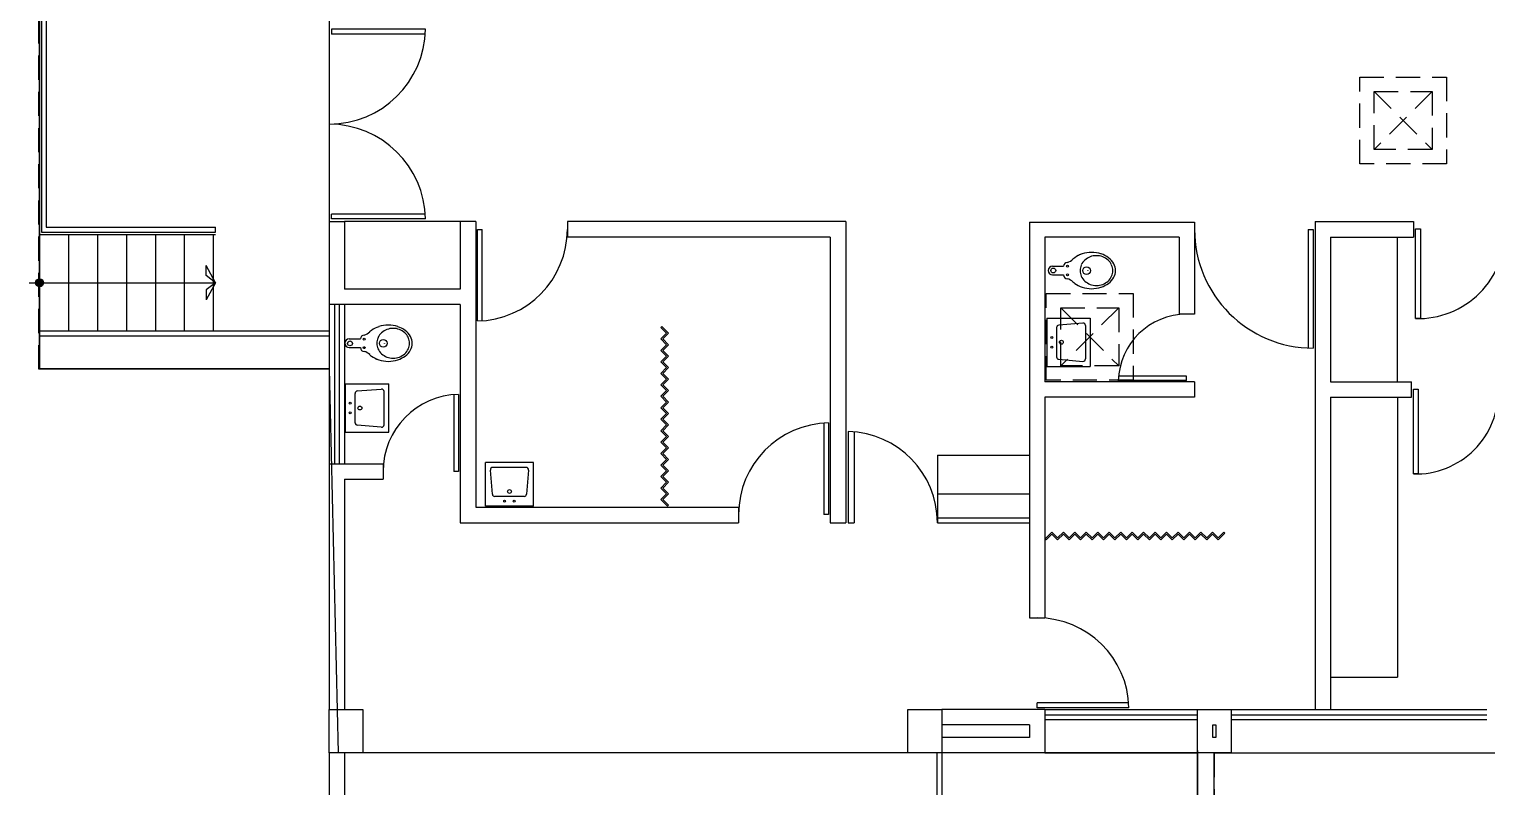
# Model space of a CAD drawing. Extents: x 0 to 130, y 0 to 88.
# Drawn here: x 45.68 to 60.79, y 15.49 to 23.34 of the extents above; entities that cross this region are included whole.
import ezdxf

# ---------------------------------------------------------------- set-up
doc = ezdxf.new("R2010")
doc.units = 0
doc.header["$MEASUREMENT"] = 0
doc.linetypes.add('HIDDEN', pattern=[0.375, 0.25, -0.125])
doc.layers.get('0').update_dxf_attribs({"color": 2, "linetype": 'CONTINUOUS'})
for name, color, linetype in [('COL', 6, 'CONTINUOUS'), ('DOOR', 2, 'CONTINUOUS'), ('MUEBLES', 1, 'CONTINUOUS'), ('PROY', 1, 'HIDDEN'), ('PUERTAS', 2, 'CONTINUOUS'), ('SANITARIOS', 1, 'CONTINUOUS'), ('WALLS', 5, 'CONTINUOUS')]:
    doc.layers.add(name, color=color, linetype=linetype)

msp = doc.modelspace()

# ---------------------------------------------------------------- hatches: boundary and pattern name
h = msp.add_hatch(color=253)
edge = h.paths.add_edge_path()
edge.add_arc((45.791, 20.715), 0.0412, 0, 360)

# ---------------------------------------------------------------- linework, layer by layer
at = {"color": 253}
for p, q in [((48.791, 23.368), (48.791, 21.348)), ((47.616, 20.715), (47.517, 20.893)), ((47.517, 20.788), (47.517, 20.893)), ((45.683, 20.715), (47.616, 20.715)), ((47.616, 20.715), (47.517, 20.788)), ((47.616, 20.715), (47.517, 20.536)), ((47.616, 20.715), (47.517, 20.641)), ((47.517, 20.641), (47.517, 20.536)), ((57.791, 15.868), (57.791, 15.078))]:
    msp.add_line(p, q, dxfattribs=at)
at = {"color": 253, "linetype": 'HIDDEN'}
for p, q in [((59.473, 22.846), (60.373, 22.846)), ((59.473, 21.946), (59.473, 22.846)), ((60.373, 22.846), (60.373, 21.946)), ((59.623, 22.696), (60.223, 22.096)), ((60.223, 22.696), (59.623, 22.096)), ((59.623, 22.696), (60.223, 22.696)), ((59.623, 22.096), (59.623, 22.696)), ((60.223, 22.696), (60.223, 22.096)), ((60.223, 22.096), (59.623, 22.096)), ((60.373, 21.946), (59.473, 21.946)), ((56.225, 20.604), (57.125, 20.604)), ((56.225, 19.704), (56.225, 20.604)), ((57.125, 20.604), (57.125, 19.704)), ((56.975, 20.454), (56.375, 19.854)), ((56.375, 20.454), (56.975, 19.854)), ((56.375, 20.454), (56.975, 20.454)), ((56.375, 19.854), (56.375, 20.454)), ((56.975, 20.454), (56.975, 19.854)), ((56.975, 19.854), (56.375, 19.854)), ((57.125, 19.704), (56.225, 19.704))]:
    msp.add_line(p, q, dxfattribs=at)
at = {"color": 253}
msp.add_circle((45.791, 20.715), 0.0412, dxfattribs=at)
at = {"layer": 'COL', "color": 253}
for p, q in [((48.791, 15.843), (48.791, 16.293)), ((48.791, 16.293), (49.141, 16.293)), ((49.141, 16.293), (49.141, 15.843)), ((54.791, 15.843), (54.791, 16.293)), ((54.791, 16.293), (55.141, 16.293)), ((55.141, 16.293), (55.141, 15.843)), ((49.141, 15.843), (48.791, 15.843)), ((55.141, 15.843), (54.791, 15.843))]:
    msp.add_line(p, q, dxfattribs=at)
at = {"layer": 'DOOR', "color": 253}
for p, q in [((48.791, 30.293), (48.791, 19.822)), ((45.791, 21.215), (45.791, 30.165)), ((45.791, 19.822), (45.791, 30.165)), ((45.791, 30.165), (45.791, 19.822)), ((49.79, 23.341), (48.816, 23.341)), ((48.816, 23.341), (48.816, 23.291)), ((49.788, 23.291), (48.816, 23.291)), ((49.788, 21.426), (48.816, 21.426)), ((48.816, 21.376), (48.816, 21.426)), ((49.79, 21.376), (48.816, 21.376)), ((45.791, 21.215), (47.616, 21.215)), ((45.791, 21.215), (45.791, 20.165)), ((46.091, 21.215), (46.091, 20.215)), ((46.391, 21.215), (46.391, 20.215)), ((46.691, 21.215), (46.691, 20.215)), ((46.991, 21.215), (46.991, 20.215)), ((47.291, 21.215), (47.291, 20.215)), ((47.591, 21.215), (47.591, 20.215)), ((50.328, 20.319), (50.328, 21.268)), ((50.328, 21.268), (50.378, 21.268)), ((50.378, 20.321), (50.378, 21.268)), ((58.939, 21.268), (58.939, 20.039)), ((58.939, 21.268), (58.992, 21.268)), ((58.992, 21.268), (58.992, 20.038)), ((48.791, 20.488), (48.791, 18.838)), ((48.846, 20.488), (48.846, 18.838)), ((48.896, 20.488), (48.896, 18.838)), ((48.951, 20.488), (48.951, 18.838)), ((52.23, 20.251), (52.24, 20.261)), ((52.289, 20.191), (52.23, 20.251)), ((52.31, 20.191), (52.24, 20.261)), ((45.791, 20.215), (48.791, 20.215)), ((45.791, 20.165), (48.791, 20.165)), ((52.289, 20.191), (52.23, 20.132)), ((52.289, 20.072), (52.23, 20.132)), ((52.31, 20.191), (52.251, 20.132)), ((52.31, 20.072), (52.251, 20.132)), ((52.289, 20.072), (52.23, 20.013)), ((52.289, 19.954), (52.23, 20.013)), ((52.289, 19.954), (52.23, 19.894)), ((52.31, 20.072), (52.251, 20.013)), ((52.31, 19.954), (52.251, 20.013)), ((52.31, 19.954), (52.251, 19.894)), ((48.791, 19.822), (45.791, 19.822)), ((45.791, 19.822), (48.791, 19.822)), ((48.791, 19.822), (48.887, 15.843)), ((52.289, 19.835), (52.23, 19.894)), ((52.289, 19.835), (52.23, 19.775)), ((52.31, 19.835), (52.251, 19.894)), ((52.31, 19.835), (52.251, 19.775)), ((52.289, 19.716), (52.23, 19.775)), ((52.289, 19.716), (52.23, 19.657)), ((52.289, 19.597), (52.23, 19.657)), ((52.31, 19.716), (52.251, 19.775)), ((52.31, 19.716), (52.251, 19.657)), ((52.31, 19.597), (52.251, 19.657)), ((57.678, 19.7), (56.971, 19.7)), ((57.678, 19.747), (56.974, 19.747)), ((57.678, 19.7), (57.678, 19.747)), ((50.083, 19.556), (50.083, 18.758)), ((50.133, 19.558), (50.133, 18.758)), ((52.289, 19.597), (52.23, 19.538)), ((52.289, 19.478), (52.23, 19.538)), ((52.31, 19.597), (52.251, 19.538)), ((52.31, 19.478), (52.251, 19.538)), ((52.289, 19.478), (52.23, 19.419)), ((52.289, 19.36), (52.23, 19.419)), ((52.289, 19.36), (52.23, 19.3)), ((52.31, 19.478), (52.251, 19.419)), ((52.31, 19.36), (52.251, 19.419)), ((52.31, 19.36), (52.251, 19.3)), ((52.289, 19.241), (52.23, 19.3)), ((52.289, 19.241), (52.23, 19.181)), ((52.31, 19.241), (52.251, 19.3)), ((52.31, 19.241), (52.251, 19.181)), ((53.918, 19.261), (53.918, 18.313)), ((53.968, 19.263), (53.968, 18.313)), ((52.289, 19.122), (52.23, 19.181)), ((52.289, 19.122), (52.23, 19.063)), ((52.289, 19.003), (52.23, 19.063)), ((52.31, 19.122), (52.251, 19.181)), ((52.31, 19.122), (52.251, 19.063)), ((52.31, 19.003), (52.251, 19.063)), ((54.173, 19.172), (54.173, 18.228)), ((54.232, 19.169), (54.232, 18.228)), ((52.289, 19.003), (52.23, 18.944)), ((52.289, 18.884), (52.23, 18.944)), ((52.31, 19.003), (52.251, 18.944)), ((52.31, 18.884), (52.251, 18.944)), ((50.133, 18.758), (50.083, 18.758)), ((52.289, 18.884), (52.23, 18.825)), ((52.289, 18.766), (52.23, 18.825)), ((52.289, 18.766), (52.23, 18.706)), ((52.31, 18.884), (52.251, 18.825)), ((52.31, 18.766), (52.251, 18.825)), ((52.31, 18.766), (52.251, 18.706)), ((52.289, 18.647), (52.23, 18.706)), ((52.289, 18.647), (52.23, 18.587)), ((52.289, 18.528), (52.23, 18.587)), ((52.31, 18.647), (52.251, 18.706)), ((52.31, 18.647), (52.251, 18.587)), ((52.31, 18.528), (52.251, 18.587)), ((52.289, 18.528), (52.23, 18.469)), ((52.3, 18.399), (52.23, 18.469)), ((52.31, 18.528), (52.251, 18.469)), ((52.31, 18.409), (52.251, 18.469)), ((52.31, 18.409), (52.3, 18.399)), ((53.968, 18.313), (53.918, 18.313)), ((54.173, 18.228), (54.232, 18.228)), ((55.096, 18.278), (56.051, 18.278)), ((55.096, 18.228), (56.051, 18.228)), ((56.283, 18.13), (56.213, 18.06)), ((56.283, 18.13), (56.342, 18.071)), ((56.402, 18.13), (56.342, 18.071)), ((56.402, 18.13), (56.461, 18.071)), ((56.52, 18.13), (56.461, 18.071)), ((56.52, 18.13), (56.58, 18.071)), ((56.639, 18.13), (56.58, 18.071)), ((56.639, 18.13), (56.699, 18.071)), ((56.758, 18.13), (56.699, 18.071)), ((56.758, 18.13), (56.817, 18.071)), ((56.877, 18.13), (56.817, 18.071)), ((56.877, 18.13), (56.936, 18.071)), ((56.996, 18.13), (56.936, 18.071)), ((56.996, 18.13), (57.055, 18.071)), ((57.114, 18.13), (57.055, 18.071)), ((57.114, 18.13), (57.174, 18.071)), ((57.233, 18.13), (57.174, 18.071)), ((57.233, 18.13), (57.293, 18.071)), ((57.352, 18.13), (57.293, 18.071)), ((57.352, 18.13), (57.411, 18.071)), ((57.471, 18.13), (57.411, 18.071)), ((57.471, 18.13), (57.53, 18.071)), ((57.59, 18.13), (57.53, 18.071)), ((57.59, 18.13), (57.649, 18.071)), ((57.708, 18.13), (57.649, 18.071)), ((57.708, 18.13), (57.768, 18.071)), ((57.827, 18.13), (57.768, 18.071)), ((57.827, 18.13), (57.887, 18.071)), ((57.946, 18.13), (57.887, 18.071)), ((57.946, 18.13), (58.005, 18.071)), ((58.065, 18.13), (58.005, 18.071)), ((58.065, 18.13), (58.075, 18.12)), ((56.223, 18.05), (56.213, 18.06)), ((56.283, 18.109), (56.223, 18.05)), ((56.283, 18.109), (56.342, 18.05)), ((56.402, 18.109), (56.342, 18.05)), ((56.402, 18.109), (56.461, 18.05)), ((56.52, 18.109), (56.461, 18.05)), ((56.52, 18.109), (56.58, 18.05)), ((56.639, 18.109), (56.58, 18.05)), ((56.639, 18.109), (56.699, 18.05)), ((56.758, 18.109), (56.699, 18.05)), ((56.758, 18.109), (56.817, 18.05)), ((56.877, 18.109), (56.817, 18.05)), ((56.877, 18.109), (56.936, 18.05)), ((56.996, 18.109), (56.936, 18.05)), ((56.996, 18.109), (57.055, 18.05)), ((57.114, 18.109), (57.055, 18.05)), ((57.114, 18.109), (57.174, 18.05)), ((57.233, 18.109), (57.174, 18.05)), ((57.233, 18.109), (57.293, 18.05)), ((57.352, 18.109), (57.293, 18.05)), ((57.352, 18.109), (57.411, 18.05)), ((57.471, 18.109), (57.411, 18.05)), ((57.471, 18.109), (57.53, 18.05)), ((57.59, 18.109), (57.53, 18.05)), ((57.59, 18.109), (57.649, 18.05)), ((57.708, 18.109), (57.649, 18.05)), ((57.708, 18.109), (57.768, 18.05)), ((57.827, 18.109), (57.768, 18.05)), ((57.827, 18.109), (57.887, 18.05)), ((57.946, 18.109), (57.887, 18.05)), ((57.946, 18.109), (58.005, 18.05)), ((58.075, 18.12), (58.005, 18.05)), ((57.078, 16.36), (56.131, 16.36)), ((56.131, 16.31), (56.131, 16.36)), ((57.08, 16.31), (56.131, 16.31)), ((56.211, 16.293), (57.791, 16.293)), ((56.211, 16.238), (57.791, 16.238)), ((56.211, 16.188), (57.791, 16.188)), ((58.141, 16.293), (60.791, 16.293)), ((58.141, 16.238), (60.791, 16.238)), ((58.141, 16.188), (60.791, 16.188)), ((57.791, 15.843), (48.791, 15.843)), ((48.791, 15.843), (48.791, 12.233)), ((55.091, 15.843), (55.091, 14.928)), ((55.141, 15.843), (55.141, 14.928)), ((56.211, 15.843), (57.791, 15.843)), ((57.791, 12.233), (57.791, 15.843)), ((57.966, 14.978), (57.966, 15.843)), ((57.966, 15.843), (81.466, 15.843)), ((58.141, 15.843), (60.791, 15.843))]:
    msp.add_line(p, q, dxfattribs=at)
for centre, radius, start, end in [((48.791, 23.358), 1, 270, 358.9933), ((48.791, 21.358), 1, 1.0067, 90), ((50.311, 21.268), 0.95, 271.0597, 0), ((58.992, 21.268), 1.231, 180, 270), ((57.678, 19.681), 0.707, 90, 178.4719), ((50.151, 18.758), 0.8, 91.2585, 180), ((53.986, 18.313), 0.95, 91.0597, 180), ((54.152, 18.228), 0.944, 0, 88.7415), ((56.131, 16.292), 0.95, 1.0597, 90)]:
    msp.add_arc(centre, radius, start, end, dxfattribs=at)
at = {"layer": 'MUEBLES', "color": 253}
for p, q in [((50.151, 21.348), (48.951, 21.348)), ((55.096, 18.928), (56.051, 18.928)), ((55.096, 18.928), (55.096, 18.228)), ((55.096, 18.528), (56.051, 18.528))]:
    msp.add_line(p, q, dxfattribs=at)
at = {"layer": 'PROY', "color": 253}
for p, q in [((45.78, 26.818), (45.78, 19.822)), ((45.78, 19.822), (48.791, 19.822)), ((57.966, 15.843), (57.966, 12.048))]:
    msp.add_line(p, q, dxfattribs=at)
at = {"layer": 'PROY', "color": 253, "linetype": 'Continuous'}
for p, q in [((45.811, 24.518), (45.811, 21.24)), ((45.861, 24.518), (45.861, 21.29)), ((45.811, 21.24), (47.616, 21.24)), ((45.861, 21.29), (47.616, 21.29)), ((47.616, 21.24), (47.616, 21.29))]:
    msp.add_line(p, q, dxfattribs=at)
at = {"layer": 'PUERTAS', "color": 253}
for p, q in [((60.051, 20.343), (60.051, 21.273)), ((60.051, 21.273), (60.102, 21.273)), ((60.102, 21.273), (60.102, 20.343)), ((60.102, 20.343), (60.051, 20.343)), ((60.031, 18.733), (60.031, 19.613)), ((60.031, 19.613), (60.079, 19.613)), ((60.079, 19.613), (60.079, 18.733)), ((60.079, 18.733), (60.031, 18.733))]:
    msp.add_line(p, q, dxfattribs=at)
for centre, radius in [((60.076, 21.248), 0.905), ((60.055, 19.589), 0.856)]:
    msp.add_arc(centre, radius, 268.3634, 1.6366, dxfattribs=at)
at = {"layer": 'SANITARIOS', "color": 253}
for p, q in [((59.866, 19.688), (59.866, 21.188)), ((56.289, 20.885), (56.404, 20.885)), ((56.289, 20.795), (56.404, 20.795)), ((56.231, 20.348), (56.231, 19.848)), ((56.231, 20.348), (56.681, 20.348)), ((56.331, 20.25), (56.331, 19.946)), ((56.603, 20.296), (56.353, 20.275)), ((56.631, 20.271), (56.631, 19.925)), ((56.681, 20.348), (56.681, 19.848)), ((49.001, 20.132), (49.116, 20.132)), ((49.001, 20.042), (49.116, 20.042)), ((56.231, 19.848), (56.681, 19.848)), ((56.353, 19.921), (56.603, 19.9)), ((48.961, 19.166), (48.961, 19.666)), ((48.961, 19.666), (49.411, 19.666)), ((49.411, 19.166), (49.411, 19.666)), ((49.061, 19.264), (49.061, 19.568)), ((49.083, 19.593), (49.333, 19.613)), ((49.361, 19.243), (49.361, 19.588)), ((59.866, 19.528), (59.866, 16.628)), ((49.333, 19.218), (49.083, 19.239)), ((48.961, 19.166), (49.411, 19.166)), ((50.911, 18.851), (50.411, 18.851)), ((50.411, 18.401), (50.411, 18.851)), ((50.484, 18.524), (50.463, 18.774)), ((50.833, 18.801), (50.488, 18.801)), ((50.858, 18.774), (50.837, 18.524)), ((50.911, 18.401), (50.911, 18.851)), ((50.813, 18.501), (50.509, 18.501)), ((50.911, 18.401), (50.411, 18.401)), ((59.166, 16.628), (59.866, 16.628))]:
    msp.add_line(p, q, dxfattribs=at)
for centre, radius in [((56.297, 20.841), 0.025), ((56.444, 20.886), 0.01), ((56.642, 20.84), 0.04), ((56.444, 20.797), 0.01), ((56.655, 20.84), 0.000426), ((49.008, 20.086), 0.025), ((49.155, 20.131), 0.01), ((49.353, 20.087), 0.04), ((56.281, 20.148), 0.01), ((56.381, 20.098), 0.02), ((49.155, 20.042), 0.01), ((49.366, 20.087), 0.000426), ((56.281, 20.048), 0.01), ((49.011, 19.466), 0.01), ((49.011, 19.366), 0.01), ((49.111, 19.416), 0.02), ((50.611, 18.451), 0.01), ((50.661, 18.551), 0.02), ((50.711, 18.451), 0.01)]:
    msp.add_circle(centre, radius, dxfattribs=at)
for centre, radius, start, end in [((56.673, 20.771), 0.254, 107.4451, 127.186), ((56.673, 20.771), 0.254, 107.4451, 116.5266), ((56.694, 20.703), 0.325, 90, 107.4451), ((56.694, 20.703), 0.325, 90, 107.4451), ((56.694, 20.703), 0.325, 72.5549, 90), ((56.716, 20.771), 0.254, 52.814, 72.5549), ((56.289, 20.84), 0.045, 90, 270), ((56.444, 20.885), 0.04, 90, 180), ((56.444, 20.885), 0.04, 90, 180), ((56.413, 21.048), 0.126, 284.2644, 314.1356), ((56.641, 20.813), 0.201, 134.5755, 135.1431), ((56.641, 20.813), 0.201, 127.186, 134.1677), ((56.716, 20.84), 0.141, 155.5267, 180), ((56.73, 20.834), 0.157, 132.3032, 155.5267), ((56.739, 20.824), 0.17, 110.6538, 132.3032), ((56.744, 20.809), 0.186, 90, 110.6538), ((56.744, 20.809), 0.186, 69.3462, 90), ((56.75, 20.824), 0.17, 47.6968, 69.3462), ((56.759, 20.834), 0.157, 24.4733, 47.6968), ((56.748, 20.813), 0.201, 28.6338, 52.814), ((56.773, 20.84), 0.141, 360, 24.4733), ((56.798, 20.84), 0.144, 360, 28.6338), ((56.444, 20.795), 0.04, 180, 270), ((56.413, 20.633), 0.126, 45.8644, 75.7356), ((56.641, 20.868), 0.201, 225.8644, 232.814), ((56.673, 20.91), 0.254, 232.814, 252.5549), ((56.716, 20.84), 0.141, 180, 204.4733), ((56.73, 20.847), 0.157, 204.4733, 227.6968), ((56.739, 20.857), 0.17, 227.6968, 249.3462), ((56.744, 20.872), 0.186, 249.3462, 270), ((56.744, 20.872), 0.186, 270, 290.6538), ((56.716, 20.91), 0.254, 287.4451, 307.186), ((56.75, 20.857), 0.17, 290.6538, 312.3032), ((56.759, 20.847), 0.157, 312.3032, 335.5267), ((56.748, 20.868), 0.201, 307.186, 331.3662), ((56.773, 20.84), 0.141, 335.5267, 360), ((56.798, 20.84), 0.144, 331.3662, 360), ((56.694, 20.978), 0.325, 252.5549, 270), ((56.694, 20.978), 0.325, 270, 287.4451), ((49.384, 20.017), 0.254, 107.4451, 127.186), ((49.406, 19.95), 0.325, 90, 107.4451), ((49.406, 19.95), 0.325, 72.5549, 90), ((49.427, 20.017), 0.254, 52.814, 72.5549), ((56.356, 20.25), 0.025, 94.7636, 180), ((56.606, 20.271), 0.025, 0, 94.7636), ((49.001, 20.087), 0.045, 90, 270), ((49.156, 20.132), 0.04, 90, 180), ((49.125, 20.295), 0.126, 284.2644, 314.1356), ((49.352, 20.06), 0.201, 127.186, 134.1356), ((49.427, 20.087), 0.141, 155.5267, 180), ((49.441, 20.081), 0.157, 132.3032, 155.5267), ((49.45, 20.071), 0.17, 110.6538, 132.3032), ((49.456, 20.056), 0.186, 90, 110.6538), ((49.456, 20.056), 0.186, 69.3462, 90), ((49.461, 20.071), 0.17, 47.6968, 69.3462), ((49.47, 20.081), 0.157, 24.4733, 47.6968), ((49.459, 20.06), 0.201, 28.6338, 52.814), ((49.484, 20.087), 0.141, 0, 24.4733), ((49.509, 20.087), 0.144, 0, 28.6338), ((49.156, 20.042), 0.04, 180, 270), ((49.156, 20.042), 0.04, 180, 270), ((49.125, 19.88), 0.126, 45.8644, 75.7356), ((49.352, 20.114), 0.201, 224.8569, 225.4245), ((49.352, 20.114), 0.201, 225.8323, 232.814), ((49.384, 20.157), 0.254, 232.814, 252.5549), ((49.427, 20.087), 0.141, 180, 204.4733), ((49.441, 20.094), 0.157, 204.4733, 227.6968), ((49.45, 20.104), 0.17, 227.6968, 249.3462), ((49.456, 20.119), 0.186, 249.3462, 270), ((49.456, 20.119), 0.186, 270, 290.6538), ((49.427, 20.157), 0.254, 287.4451, 307.186), ((49.461, 20.104), 0.17, 290.6538, 312.3032), ((49.47, 20.094), 0.157, 312.3032, 335.5267), ((49.459, 20.114), 0.201, 307.186, 331.3662), ((49.484, 20.087), 0.141, 335.5267, 0), ((49.509, 20.087), 0.144, 331.3662, 0), ((56.356, 19.946), 0.025, 180, 265.2364), ((49.384, 20.157), 0.254, 243.4734, 252.5549), ((49.406, 20.225), 0.325, 252.5549, 270), ((49.406, 20.225), 0.325, 252.5549, 270), ((49.406, 20.225), 0.325, 270, 287.4451), ((56.606, 19.925), 0.025, 265.2364, 360), ((49.086, 19.568), 0.025, 94.7636, 180), ((49.336, 19.588), 0.025, 0, 94.7636), ((49.086, 19.264), 0.025, 180, 265.2364), ((49.336, 19.243), 0.025, 265.2364, 0), ((50.488, 18.776), 0.025, 90, 184.7636), ((50.833, 18.776), 0.025, 355.2364, 90), ((50.509, 18.526), 0.025, 184.7636, 270), ((50.813, 18.526), 0.025, 270, 355.2364)]:
    msp.add_arc(centre, radius, start, end, dxfattribs=at)
at = {"layer": 'WALLS', "color": 253}
for p, q in [((48.791, 21.348), (48.791, 20.488)), ((48.791, 21.348), (48.951, 21.348)), ((48.951, 21.348), (48.951, 20.648)), ((50.151, 21.348), (50.151, 20.648)), ((50.311, 21.348), (50.151, 21.348)), ((50.311, 21.348), (50.311, 18.388)), ((54.146, 21.348), (51.261, 21.348)), ((51.261, 21.348), (51.261, 21.188)), ((54.146, 21.348), (54.146, 18.228)), ((56.051, 21.343), (57.761, 21.343)), ((56.051, 21.343), (56.051, 17.242)), ((57.761, 21.343), (57.761, 20.388)), ((59.011, 21.348), (59.011, 16.293)), ((59.011, 21.348), (60.031, 21.348)), ((60.031, 21.348), (60.031, 21.188)), ((53.986, 21.188), (51.261, 21.188)), ((53.986, 21.188), (53.986, 18.228)), ((57.601, 21.188), (56.211, 21.188)), ((56.211, 21.188), (56.211, 19.688)), ((57.601, 21.188), (57.601, 20.388)), ((59.171, 21.188), (59.171, 19.688)), ((59.171, 21.188), (60.031, 21.188)), ((50.151, 20.648), (48.951, 20.648)), ((50.151, 20.488), (48.791, 20.488)), ((50.151, 20.488), (50.151, 18.228)), ((57.761, 20.388), (57.601, 20.388)), ((57.761, 19.688), (56.211, 19.688)), ((57.761, 19.688), (57.761, 19.528)), ((59.171, 19.688), (60.011, 19.688)), ((60.011, 19.528), (60.011, 19.688)), ((57.761, 19.528), (56.211, 19.528)), ((56.211, 19.528), (56.211, 17.242)), ((59.171, 19.528), (59.171, 16.293)), ((59.171, 19.528), (60.011, 19.528)), ((48.791, 18.838), (49.351, 18.838)), ((48.791, 18.838), (48.791, 16.293)), ((49.351, 18.838), (49.351, 18.678)), ((48.951, 18.678), (48.951, 16.293)), ((48.951, 18.678), (49.351, 18.678)), ((50.311, 18.388), (53.036, 18.388)), ((53.036, 18.388), (53.036, 18.228)), ((50.151, 18.228), (53.036, 18.228)), ((53.986, 18.228), (54.146, 18.228)), ((56.051, 17.242), (56.211, 17.242)), ((56.211, 16.292), (55.141, 16.292)), ((56.211, 16.292), (56.211, 15.843)), ((57.791, 16.293), (58.141, 16.293)), ((57.791, 15.843), (57.791, 16.293)), ((58.141, 16.293), (58.141, 15.843)), ((59.011, 16.293), (59.171, 16.293)), ((56.051, 16.132), (55.141, 16.132)), ((56.051, 16.132), (56.051, 16.003)), ((57.951, 16.133), (57.981, 16.133)), ((57.951, 16.003), (57.951, 16.133)), ((57.981, 16.133), (57.981, 16.003)), ((56.051, 16.003), (55.141, 16.003)), ((57.981, 16.003), (57.951, 16.003)), ((48.791, 15.843), (48.791, 13.678)), ((48.951, 15.843), (48.951, 14.128)), ((56.211, 15.843), (55.141, 15.843)), ((58.141, 15.843), (57.791, 15.843))]:
    msp.add_line(p, q, dxfattribs=at)

doc.saveas('drawing.dxf')
